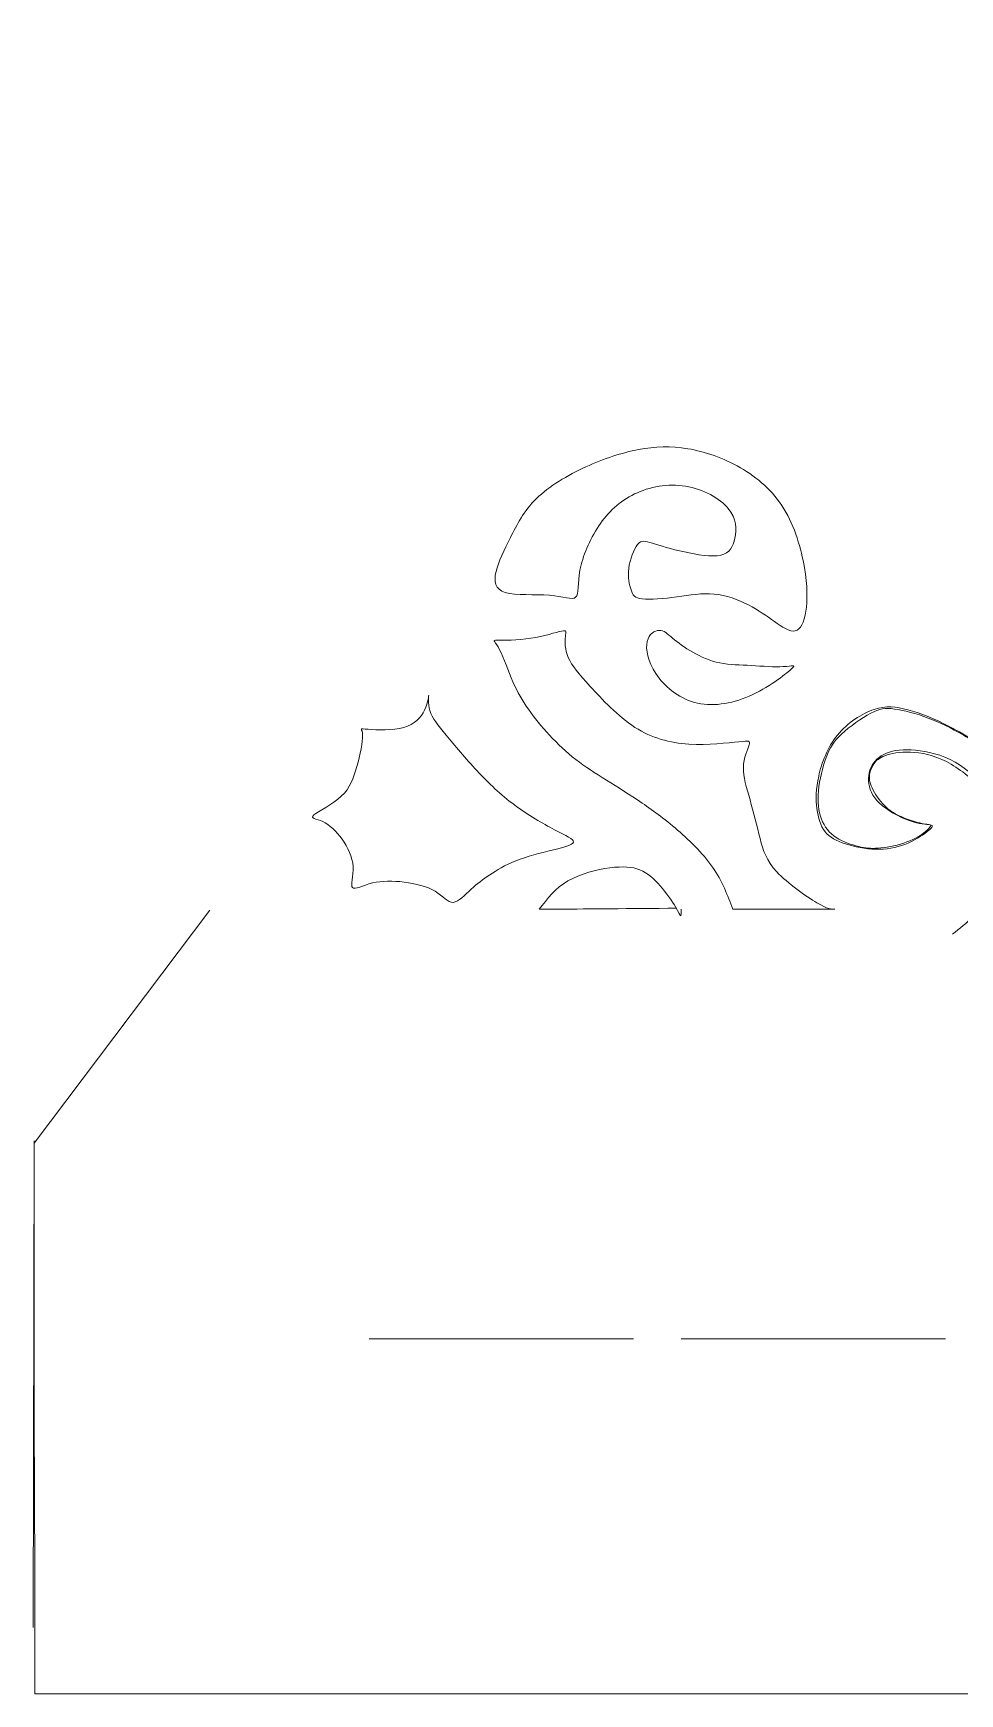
# Model space of a CAD drawing. Header units: millimetres. Extents: x -226 to 16, y -58 to 146.
# Drawn here: x -225.7 to -197.8, y -57.9 to -7.8 of the extents above; entities that cross this region are included whole.
import ezdxf
from ezdxf.lldxf.tags import DXFTag

# ---------------------------------------------------------------- set-up
doc = ezdxf.new("R2010")
doc.units = ezdxf.units.MM
doc.header["$MEASUREMENT"] = 0
doc.layers.add('Capa 1', color=7, linetype='Continuous')
tags = doc.linetypes.add('New Line45', pattern=[2.5, 0.5, -0.5, 1, -0.5]).pattern_tags.tags
tags[10:11] = [DXFTag(74, 4), DXFTag(75, 0), DXFTag(340, '0'), DXFTag(46, 1.0), DXFTag(50, 0.0), DXFTag(44, 0.0), DXFTag(45, 0.0)]
tags[8:9] = [DXFTag(74, 4), DXFTag(75, 0), DXFTag(340, '0'), DXFTag(46, 1.0), DXFTag(50, 0.0), DXFTag(44, 0.0), DXFTag(45, 0.0)]
tags[6:7] = [DXFTag(74, 4), DXFTag(75, 0), DXFTag(340, '0'), DXFTag(46, 1.0), DXFTag(50, 0.0), DXFTag(44, 0.0), DXFTag(45, 0.0)]
tags[4:5] = [DXFTag(74, 4), DXFTag(75, 0), DXFTag(340, '0'), DXFTag(46, 1.0), DXFTag(50, 0.0), DXFTag(44, 0.0), DXFTag(45, 0.0)]
tags = doc.linetypes.add('New Line46', pattern=[2.5, 0.5, -0.5, 1, -0.5]).pattern_tags.tags
tags[10:11] = [DXFTag(74, 4), DXFTag(75, 0), DXFTag(340, '0'), DXFTag(46, 1.0), DXFTag(50, 0.0), DXFTag(44, 0.0), DXFTag(45, 0.0)]
tags[8:9] = [DXFTag(74, 4), DXFTag(75, 0), DXFTag(340, '0'), DXFTag(46, 1.0), DXFTag(50, 0.0), DXFTag(44, 0.0), DXFTag(45, 0.0)]
tags[6:7] = [DXFTag(74, 4), DXFTag(75, 0), DXFTag(340, '0'), DXFTag(46, 1.0), DXFTag(50, 0.0), DXFTag(44, 0.0), DXFTag(45, 0.0)]
tags[4:5] = [DXFTag(74, 4), DXFTag(75, 0), DXFTag(340, '0'), DXFTag(46, 1.0), DXFTag(50, 0.0), DXFTag(44, 0.0), DXFTag(45, 0.0)]

msp = doc.modelspace()

# ---------------------------------------------------------------- linework, layer by layer
at = {"layer": 'Capa 1', "color": 1, "lineweight": 20}
for points, knots in [([(-225.6692, 129.1394), (-225.6692, 129.1394), (-225.6692, 136.1807), (-225.6692, 136.1807), (-225.6692, 136.1807), (-225.6692, 136.1807), (-225.6692, 142.1497), (-225.6692, 142.1497), (-225.6692, 142.1497), (-225.6692, 142.1497), (-225.6692, 145.9659), (-225.6692, 145.9659), (-225.6692, 145.9659), (-225.6692, 145.9659), (-107.8198, 145.9659), (-107.8198, 145.9659), (-107.8198, 145.9659), (-107.8198, 145.9659), (-107.8198, 142.1497), (-107.8198, 142.1497), (-107.8198, 142.1497), (-107.8198, 142.1497), (-107.7221, 134.8823), (-107.7221, 134.8823), (-107.7221, 134.8823), (-107.7221, 134.8823), (16.1929, 134.8634), (16.1929, 134.8634), (16.1929, 134.8634), (16.1929, 134.8634), (16.1929, -47.4026), (16.1929, -47.4026), (16.1929, -47.4026), (16.1929, -47.4026), (-107.9229, -47.0851), (-107.9229, -47.0851), (-107.9229, -47.0851), (-107.9229, -47.0851), (-107.8198, -54.2656), (-107.8198, -54.2656), (-107.8198, -54.2656), (-107.8198, -54.2656), (-107.8198, -57.9157), (-107.8198, -57.9157), (-107.8198, -57.9157), (-107.8198, -57.9157), (-225.6692, -57.9157), (-225.6692, -57.9157), (-225.6692, -57.9157), (-225.6692, -57.9157), (-225.6692, -54.2656), (-225.6692, -54.2656), (-225.6692, -54.2656), (-225.6692, -54.2656), (-225.6937, -49.5902), (-225.6937, -49.5902), (-225.6937, -49.5902), (-225.6937, -49.5902), (-225.6937, -41.2306), (-225.6937, -41.2306)], [0, 0, 0, 0, 0.0625, 0.0625, 0.0625, 0.0625, 0.125, 0.125, 0.125, 0.125, 0.1875, 0.1875, 0.1875, 0.1875, 0.25, 0.25, 0.25, 0.25, 0.3125, 0.3125, 0.3125, 0.3125, 0.375, 0.375, 0.375, 0.375, 0.4375, 0.4375, 0.4375, 0.4375, 0.5, 0.5, 0.5, 0.5, 0.5625, 0.5625, 0.5625, 0.5625, 0.625, 0.625, 0.625, 0.625, 0.6875, 0.6875, 0.6875, 0.6875, 0.75, 0.75, 0.75, 0.75, 0.8125, 0.8125, 0.8125, 0.8125, 0.875, 0.875, 0.875, 0.875, 1, 1, 1, 1]), ([(-211.4881, -24.6933), (-211.175, -24.789), (-210.5837, -24.7368), (-210.1575, -24.7716), (-210.1575, -24.7716), (-209.7314, -24.8064), (-209.4705, -24.9281), (-209.3662, -24.8324), (-209.3662, -24.8324), (-209.2618, -24.7368), (-209.314, -24.4238), (-209.2357, -24.015), (-209.2357, -24.015), (-209.1574, -23.6063), (-208.9487, -23.1018), (-208.6704, -22.6844), (-208.6704, -22.6844), (-208.3921, -22.267), (-208.0443, -21.9365), (-207.592, -21.7191), (-207.592, -21.7191), (-207.1398, -21.5017), (-206.5832, -21.3973), (-206.0528, -21.4843), (-206.0528, -21.4843), (-205.5223, -21.5713), (-205.0179, -21.8496), (-204.7657, -22.1539), (-204.7657, -22.1539), (-204.5135, -22.4583), (-204.5135, -22.7888), (-204.5657, -23.0497), (-204.5657, -23.0497), (-204.6178, -23.3106), (-204.7222, -23.5019), (-204.9918, -23.5628), (-204.9918, -23.5628), (-205.2614, -23.6237), (-205.6962, -23.5541), (-206.0876, -23.4671), (-206.0876, -23.4671), (-206.4789, -23.3802), (-206.8267, -23.2758), (-207.0528, -23.2062), (-207.0528, -23.2062), (-207.2789, -23.1366), (-207.3834, -23.1019), (-207.4964, -23.241), (-207.4964, -23.241), (-207.6095, -23.3802), (-207.7312, -23.6932), (-207.766, -23.9628), (-207.766, -23.9628), (-207.8008, -24.2324), (-207.7485, -24.4585), (-207.6964, -24.615), (-207.6964, -24.615), (-207.6442, -24.7716), (-207.592, -24.8586), (-207.3573, -24.8846), (-207.3573, -24.8846), (-207.1224, -24.9107), (-206.705, -24.876), (-206.3137, -24.8238), (-206.3137, -24.8238), (-205.9223, -24.7716), (-205.5571, -24.7021), (-205.1918, -24.7368), (-205.1918, -24.7368), (-204.8266, -24.7716), (-204.4613, -24.9107), (-204.157, -25.0672), (-204.157, -25.0672), (-203.8526, -25.2238), (-203.609, -25.3978), (-203.3743, -25.563), (-203.3743, -25.563), (-203.1395, -25.7282), (-202.9133, -25.8848), (-202.7481, -25.85), (-202.7481, -25.85), (-202.5829, -25.8152), (-202.4785, -25.5891), (-202.4263, -25.2585), (-202.4263, -25.2585), (-202.3741, -24.9281), (-202.3741, -24.4933), (-202.4698, -23.9367), (-202.4698, -23.9367), (-202.5654, -23.3801), (-202.7568, -22.7018), (-203.0873, -22.1626), (-203.0873, -22.1626), (-203.4177, -21.6234), (-203.8873, -21.2235), (-204.4004, -20.9277), (-204.4004, -20.9277), (-204.9135, -20.6321), (-205.4701, -20.4407), (-205.9832, -20.3537), (-205.9832, -20.3537), (-206.4963, -20.2668), (-206.9659, -20.2842), (-207.4703, -20.3798), (-207.4703, -20.3798), (-207.9747, -20.4755), (-208.5138, -20.6495), (-209.0618, -20.9017), (-209.0618, -20.9017), (-209.6096, -21.1539), (-210.1663, -21.4843), (-210.5489, -21.8582), (-210.5489, -21.8582), (-210.9315, -22.2322), (-211.1402, -22.6497), (-211.3315, -23.0323), (-211.3315, -23.0323), (-211.5229, -23.415), (-211.6968, -23.7628), (-211.7664, -24.0584), (-211.7664, -24.0584), (-211.8359, -24.3542), (-211.8012, -24.5977), (-211.4881, -24.6933)], [0, 0, 0, 0, 0.03125, 0.03125, 0.03125, 0.03125, 0.0625, 0.0625, 0.0625, 0.0625, 0.09375, 0.09375, 0.09375, 0.09375, 0.125, 0.125, 0.125, 0.125, 0.15625, 0.15625, 0.15625, 0.15625, 0.1875, 0.1875, 0.1875, 0.1875, 0.21875, 0.21875, 0.21875, 0.21875, 0.25, 0.25, 0.25, 0.25, 0.28125, 0.28125, 0.28125, 0.28125, 0.3125, 0.3125, 0.3125, 0.3125, 0.34375, 0.34375, 0.34375, 0.34375, 0.375, 0.375, 0.375, 0.375, 0.40625, 0.40625, 0.40625, 0.40625, 0.4375, 0.4375, 0.4375, 0.4375, 0.46875, 0.46875, 0.46875, 0.46875, 0.5, 0.5, 0.5, 0.5, 0.53125, 0.53125, 0.53125, 0.53125, 0.5625, 0.5625, 0.5625, 0.5625, 0.59375, 0.59375, 0.59375, 0.59375, 0.625, 0.625, 0.625, 0.625, 0.65625, 0.65625, 0.65625, 0.65625, 0.6875, 0.6875, 0.6875, 0.6875, 0.71875, 0.71875, 0.71875, 0.71875, 0.75, 0.75, 0.75, 0.75, 0.78125, 0.78125, 0.78125, 0.78125, 0.8125, 0.8125, 0.8125, 0.8125, 0.84375, 0.84375, 0.84375, 0.84375, 0.875, 0.875, 0.875, 0.875, 0.90625, 0.90625, 0.90625, 0.90625, 0.9375, 0.9375, 0.9375, 0.9375, 1, 1, 1, 1]), ([(-204.6307, -34.248), (-204.7872, -33.8214), (-204.9438, -33.3947), (-205.2395, -32.9726), (-205.2395, -32.9726), (-205.5352, -32.5507), (-205.97, -32.1332), (-206.37, -31.794), (-206.37, -31.794), (-206.7701, -31.4548), (-207.1353, -31.194), (-207.5006, -30.9504), (-207.5006, -30.9504), (-207.8658, -30.707), (-208.2311, -30.4809), (-208.5615, -30.2722), (-208.5615, -30.2722), (-208.892, -30.0635), (-209.1877, -29.8721), (-209.466, -29.646), (-209.466, -29.646), (-209.7443, -29.4199), (-210.0051, -29.159), (-210.2399, -28.8981), (-210.2399, -28.8981), (-210.4748, -28.6372), (-210.6835, -28.3764), (-210.8574, -28.1154), (-210.8574, -28.1154), (-211.0313, -27.8545), (-211.1705, -27.5937), (-211.3096, -27.2632), (-211.3096, -27.2632), (-211.4488, -26.9327), (-211.5879, -26.5327), (-211.701, -26.3326), (-211.701, -26.3326), (-211.814, -26.1326), (-211.901, -26.1326), (-211.727, -26.1326), (-211.727, -26.1326), (-211.5531, -26.1326), (-211.1183, -26.1326), (-210.7183, -26.0717), (-210.7183, -26.0717), (-210.3182, -26.0108), (-209.9529, -25.8891), (-209.7877, -25.8543), (-209.7877, -25.8543), (-209.6225, -25.8195), (-209.6573, -25.8718), (-209.6747, -26.0195), (-209.6747, -26.0195), (-209.6921, -26.1674), (-209.6921, -26.411), (-209.5878, -26.6544), (-209.5878, -26.6544), (-209.4834, -26.8979), (-209.2747, -27.1415), (-208.9268, -27.5241), (-208.9268, -27.5241), (-208.5789, -27.9067), (-208.0919, -28.4285), (-207.5788, -28.759), (-207.5788, -28.759), (-207.0657, -29.0894), (-206.5266, -29.2286), (-205.9527, -29.2634), (-205.9527, -29.2634), (-205.3787, -29.2982), (-204.7699, -29.2286), (-204.4481, -29.1938), (-204.4481, -29.1938), (-204.1263, -29.159), (-204.0915, -29.159), (-204.135, -29.2895), (-204.135, -29.2895), (-204.1785, -29.42), (-204.3002, -29.6808), (-204.3089, -29.9678), (-204.3089, -29.9678), (-204.3176, -30.2548), (-204.2132, -30.5678), (-204.1089, -30.9418), (-204.1089, -30.9418), (-204.0045, -31.3158), (-203.9002, -31.7505), (-203.8046, -32.1158), (-203.8046, -32.1158), (-203.7089, -32.4811), (-203.6219, -32.7768), (-203.3002, -33.1205), (-203.3002, -33.1205), (-202.9784, -33.4643), (-202.4217, -33.8561), (-202.0913, -34.0521), (-202.0913, -34.0521), (-201.7608, -34.248), (-201.6564, -34.248), (-201.5521, -34.248)], [0, 0, 0, 0, 0.0384615, 0.0384615, 0.0384615, 0.0384615, 0.0769231, 0.0769231, 0.0769231, 0.0769231, 0.1153846, 0.1153846, 0.1153846, 0.1153846, 0.1538462, 0.1538462, 0.1538462, 0.1538462, 0.1923077, 0.1923077, 0.1923077, 0.1923077, 0.2307692, 0.2307692, 0.2307692, 0.2307692, 0.2692308, 0.2692308, 0.2692308, 0.2692308, 0.3076923, 0.3076923, 0.3076923, 0.3076923, 0.3461538, 0.3461538, 0.3461538, 0.3461538, 0.3846154, 0.3846154, 0.3846154, 0.3846154, 0.4230769, 0.4230769, 0.4230769, 0.4230769, 0.4615385, 0.4615385, 0.4615385, 0.4615385, 0.5, 0.5, 0.5, 0.5, 0.5384615, 0.5384615, 0.5384615, 0.5384615, 0.5769231, 0.5769231, 0.5769231, 0.5769231, 0.6153846, 0.6153846, 0.6153846, 0.6153846, 0.6538462, 0.6538462, 0.6538462, 0.6538462, 0.6923077, 0.6923077, 0.6923077, 0.6923077, 0.7307692, 0.7307692, 0.7307692, 0.7307692, 0.7692308, 0.7692308, 0.7692308, 0.7692308, 0.8076923, 0.8076923, 0.8076923, 0.8076923, 0.8461538, 0.8461538, 0.8461538, 0.8461538, 0.8846154, 0.8846154, 0.8846154, 0.8846154, 0.9230769, 0.9230769, 0.9230769, 0.9230769, 1, 1, 1, 1]), ([(-207.2094, -26.1717), (-207.2616, -26.4066), (-207.192, -26.7718), (-206.9485, -27.1371), (-206.9485, -27.1371), (-206.705, -27.5023), (-206.2875, -27.8676), (-205.7831, -28.0067), (-205.7831, -28.0067), (-205.2787, -28.1459), (-204.6874, -28.0589), (-204.1309, -27.8153), (-204.1309, -27.8153), (-203.5742, -27.5718), (-203.0525, -27.1719), (-202.8699, -27.0066), (-202.8699, -27.0066), (-202.6872, -26.8413), (-202.8437, -26.9109), (-203.1046, -26.9283), (-203.1046, -26.9283), (-203.3656, -26.9457), (-203.7308, -26.9109), (-204.07, -26.8935), (-204.07, -26.8935), (-204.4092, -26.8761), (-204.7222, -26.8761), (-205.0179, -26.8153), (-205.0179, -26.8153), (-205.3135, -26.7544), (-205.5918, -26.6327), (-205.8354, -26.4935), (-205.8354, -26.4935), (-206.0788, -26.3544), (-206.2875, -26.1978), (-206.4441, -26.0674), (-206.4441, -26.0674), (-206.6006, -25.937), (-206.705, -25.8325), (-206.8442, -25.8325), (-206.8442, -25.8325), (-206.9833, -25.8325), (-207.1572, -25.937), (-207.2094, -26.1717)], [0, 0, 0, 0, 0.0833333, 0.0833333, 0.0833333, 0.0833333, 0.1666667, 0.1666667, 0.1666667, 0.1666667, 0.25, 0.25, 0.25, 0.25, 0.3333333, 0.3333333, 0.3333333, 0.3333333, 0.4166667, 0.4166667, 0.4166667, 0.4166667, 0.5, 0.5, 0.5, 0.5, 0.5833333, 0.5833333, 0.5833333, 0.5833333, 0.6666667, 0.6666667, 0.6666667, 0.6666667, 0.75, 0.75, 0.75, 0.75, 0.8333333, 0.8333333, 0.8333333, 0.8333333, 1, 1, 1, 1]), ([(-213.0576, -34.0388), (-213.2229, -34.0475), (-213.362, -33.8469), (-213.6056, -33.7031), (-213.6056, -33.7031), (-213.849, -33.5595), (-214.1969, -33.4725), (-214.536, -33.429), (-214.536, -33.429), (-214.8752, -33.3855), (-215.2057, -33.3855), (-215.4927, -33.455), (-215.4927, -33.455), (-215.7796, -33.5246), (-216.0232, -33.6638), (-216.0928, -33.5942), (-216.0928, -33.5942), (-216.1623, -33.5246), (-216.0579, -33.2464), (-216.0754, -32.9594), (-216.0754, -32.9594), (-216.0927, -32.6724), (-216.2319, -32.3767), (-216.4058, -32.1332), (-216.4058, -32.1332), (-216.5798, -31.8898), (-216.7884, -31.6984), (-216.9885, -31.6027), (-216.9885, -31.6027), (-217.1885, -31.5071), (-217.3798, -31.5071), (-217.258, -31.4027), (-217.258, -31.4027), (-217.1363, -31.2983), (-216.7015, -31.0896), (-216.4319, -30.8374), (-216.4319, -30.8374), (-216.1623, -30.5853), (-216.0579, -30.2895), (-215.9623, -29.9416), (-215.9623, -29.9416), (-215.8666, -29.5938), (-215.7796, -29.1938), (-215.7884, -28.9938), (-215.7884, -28.9938), (-215.797, -28.7938), (-215.9014, -28.7938), (-215.7101, -28.8111), (-215.7101, -28.8111), (-215.5187, -28.8286), (-215.0318, -28.8633), (-214.6752, -28.7937), (-214.6752, -28.7937), (-214.3186, -28.7242), (-214.0925, -28.5503), (-213.9621, -28.3242), (-213.9621, -28.3242), (-213.8316, -28.0981), (-213.7969, -27.8197), (-213.7969, -27.8023), (-213.7969, -27.8023), (-213.7969, -27.7849), (-213.8316, -28.0285), (-213.7621, -28.2546), (-213.7621, -28.2546), (-213.6925, -28.4807), (-213.5186, -28.6894), (-213.2664, -28.9937), (-213.2664, -28.9937), (-213.0142, -29.2982), (-212.6837, -29.6982), (-212.3359, -30.0721), (-212.3359, -30.0721), (-211.988, -30.4461), (-211.6227, -30.7939), (-211.214, -31.0983), (-211.214, -31.0983), (-210.8052, -31.4027), (-210.353, -31.6636), (-210.0052, -31.8462), (-210.0052, -31.8462), (-209.6573, -32.0288), (-209.4137, -32.1332), (-209.4312, -32.2202), (-209.4312, -32.2202), (-209.4485, -32.3072), (-209.7269, -32.3767), (-210.0748, -32.4637), (-210.0748, -32.4637), (-210.4226, -32.5507), (-210.84, -32.655), (-211.1705, -32.7854), (-211.1705, -32.7854), (-211.5009, -32.9159), (-211.7445, -33.0724), (-211.9532, -33.2116), (-211.9532, -33.2116), (-212.1619, -33.3508), (-212.3358, -33.4725), (-212.5184, -33.6423), (-212.5184, -33.6423), (-212.701, -33.8122), (-212.8924, -34.0301), (-213.0576, -34.0388)], [0, 0, 0, 0, 0.037037, 0.037037, 0.037037, 0.037037, 0.0740741, 0.0740741, 0.0740741, 0.0740741, 0.1111111, 0.1111111, 0.1111111, 0.1111111, 0.1481481, 0.1481481, 0.1481481, 0.1481481, 0.1851852, 0.1851852, 0.1851852, 0.1851852, 0.2222222, 0.2222222, 0.2222222, 0.2222222, 0.2592593, 0.2592593, 0.2592593, 0.2592593, 0.2962963, 0.2962963, 0.2962963, 0.2962963, 0.3333333, 0.3333333, 0.3333333, 0.3333333, 0.3703704, 0.3703704, 0.3703704, 0.3703704, 0.4074074, 0.4074074, 0.4074074, 0.4074074, 0.4444444, 0.4444444, 0.4444444, 0.4444444, 0.4814815, 0.4814815, 0.4814815, 0.4814815, 0.5185185, 0.5185185, 0.5185185, 0.5185185, 0.5555556, 0.5555556, 0.5555556, 0.5555556, 0.5925926, 0.5925926, 0.5925926, 0.5925926, 0.6296296, 0.6296296, 0.6296296, 0.6296296, 0.6666667, 0.6666667, 0.6666667, 0.6666667, 0.7037037, 0.7037037, 0.7037037, 0.7037037, 0.7407407, 0.7407407, 0.7407407, 0.7407407, 0.7777778, 0.7777778, 0.7777778, 0.7777778, 0.8148148, 0.8148148, 0.8148148, 0.8148148, 0.8518519, 0.8518519, 0.8518519, 0.8518519, 0.8888889, 0.8888889, 0.8888889, 0.8888889, 0.9259259, 0.9259259, 0.9259259, 0.9259259, 1, 1, 1, 1]), ([(-198.004, -35.003), (-197.5691, -34.6552), (-197.1343, -34.3073), (-196.8387, -33.9247), (-196.8387, -33.9247), (-196.543, -33.5421), (-196.3864, -33.1246), (-196.3429, -32.6897), (-196.3429, -32.6897), (-196.2995, -32.2549), (-196.369, -31.8028), (-196.5951, -31.3245), (-196.5951, -31.3245), (-196.8212, -30.8462), (-197.2039, -30.3417), (-197.6126, -30.0199), (-197.6126, -30.0199), (-198.0213, -29.6982), (-198.4562, -29.559), (-198.8388, -29.4894), (-198.8388, -29.4894), (-199.2214, -29.4199), (-199.552, -29.4199), (-199.8129, -29.4808), (-199.8129, -29.4808), (-200.0737, -29.5417), (-200.265, -29.6634), (-200.3868, -29.8373), (-200.3868, -29.8373), (-200.5085, -30.0112), (-200.5608, -30.2374), (-200.5259, -30.4635), (-200.5259, -30.4635), (-200.4911, -30.6896), (-200.3694, -30.9157), (-200.1172, -31.1244), (-200.1172, -31.1244), (-199.865, -31.3331), (-199.4824, -31.5244), (-199.1954, -31.6114), (-199.1954, -31.6114), (-198.9084, -31.6984), (-198.717, -31.6809), (-198.6475, -31.707), (-198.6475, -31.707), (-198.5779, -31.7332), (-198.6301, -31.8027), (-198.778, -31.9158), (-198.778, -31.9158), (-198.9258, -32.0288), (-199.1693, -32.1854), (-199.4389, -32.2897), (-199.4389, -32.2897), (-199.7085, -32.3941), (-200.0042, -32.4463), (-200.3173, -32.4376), (-200.3173, -32.4376), (-200.6303, -32.4289), (-200.9608, -32.3594), (-201.2304, -32.2724), (-201.2304, -32.2724), (-201.4999, -32.1854), (-201.7087, -32.081), (-201.8478, -31.907), (-201.8478, -31.907), (-201.987, -31.7332), (-202.0565, -31.4896), (-202.0913, -31.2113), (-202.0913, -31.2113), (-202.1261, -30.9331), (-202.1261, -30.6201), (-202.0391, -30.2287), (-202.0391, -30.2287), (-201.9522, -29.8374), (-201.7783, -29.3677), (-201.4739, -28.9937), (-201.4739, -28.9937), (-201.1695, -28.6198), (-200.7347, -28.3416), (-200.3694, -28.2198), (-200.3694, -28.2198), (-200.0042, -28.0981), (-199.7085, -28.1328), (-199.3519, -28.2284), (-199.3519, -28.2284), (-198.9954, -28.3241), (-198.5779, -28.4807), (-198.0822, -28.7415), (-198.0822, -28.7415), (-197.5866, -29.0025), (-197.0125, -29.3677), (-196.3516, -29.8199), (-196.3516, -29.8199), (-195.6907, -30.2722), (-194.9428, -30.8114), (-194.3514, -31.2636), (-194.3514, -31.2636), (-193.7601, -31.7158), (-193.3252, -32.081), (-192.9339, -32.4027), (-192.9339, -32.4027), (-192.5425, -32.7245), (-192.1947, -33.0029), (-191.8207, -33.3032), (-191.8207, -33.3032), (-191.4468, -33.6034), (-191.0468, -33.9257), (-190.7163, -34.1692), (-190.7163, -34.1692), (-190.3858, -34.4128), (-190.125, -34.5774), (-189.9858, -34.6859), (-189.9858, -34.6859), (-189.8466, -34.7944), (-189.8292, -34.8465), (-189.8118, -34.8987)], [0, 0, 0, 0, 0.0333333, 0.0333333, 0.0333333, 0.0333333, 0.0666667, 0.0666667, 0.0666667, 0.0666667, 0.1, 0.1, 0.1, 0.1, 0.1333333, 0.1333333, 0.1333333, 0.1333333, 0.1666667, 0.1666667, 0.1666667, 0.1666667, 0.2, 0.2, 0.2, 0.2, 0.2333333, 0.2333333, 0.2333333, 0.2333333, 0.2666667, 0.2666667, 0.2666667, 0.2666667, 0.3, 0.3, 0.3, 0.3, 0.3333333, 0.3333333, 0.3333333, 0.3333333, 0.3666667, 0.3666667, 0.3666667, 0.3666667, 0.4, 0.4, 0.4, 0.4, 0.4333333, 0.4333333, 0.4333333, 0.4333333, 0.4666667, 0.4666667, 0.4666667, 0.4666667, 0.5, 0.5, 0.5, 0.5, 0.5333333, 0.5333333, 0.5333333, 0.5333333, 0.5666667, 0.5666667, 0.5666667, 0.5666667, 0.6, 0.6, 0.6, 0.6, 0.6333333, 0.6333333, 0.6333333, 0.6333333, 0.6666667, 0.6666667, 0.6666667, 0.6666667, 0.7, 0.7, 0.7, 0.7, 0.7333333, 0.7333333, 0.7333333, 0.7333333, 0.7666667, 0.7666667, 0.7666667, 0.7666667, 0.8, 0.8, 0.8, 0.8, 0.8333333, 0.8333333, 0.8333333, 0.8333333, 0.8666667, 0.8666667, 0.8666667, 0.8666667, 0.9, 0.9, 0.9, 0.9, 0.9333333, 0.9333333, 0.9333333, 0.9333333, 1, 1, 1, 1]), ([(-197.6044, -34.679), (-197.3491, -34.4276), (-197.0939, -34.1761), (-196.8836, -33.8446), (-196.8836, -33.8446), (-196.6734, -33.5131), (-196.5082, -33.1014), (-196.4676, -32.668), (-196.4676, -32.668), (-196.427, -32.2347), (-196.5111, -31.7796), (-196.6261, -31.4341), (-196.6261, -31.4341), (-196.7411, -31.0885), (-196.887, -30.8525), (-197.1532, -30.5781), (-197.1532, -30.5781), (-197.4194, -30.3037), (-197.8058, -29.9909), (-198.188, -29.7942), (-198.188, -29.7942), (-198.5701, -29.5977), (-198.9479, -29.5173), (-199.2716, -29.5052), (-199.2716, -29.5052), (-199.5952, -29.4931), (-199.8644, -29.5494), (-200.0413, -29.6161), (-200.0413, -29.6161), (-200.218, -29.6828), (-200.3024, -29.7601), (-200.3662, -29.8486), (-200.3662, -29.8486), (-200.4299, -29.9372), (-200.4732, -30.037), (-200.4964, -30.1414), (-200.4964, -30.1414), (-200.5196, -30.2458), (-200.5228, -30.3546), (-200.4563, -30.5192), (-200.4563, -30.5192), (-200.3898, -30.6838), (-200.2535, -30.9041), (-200.1122, -31.0616), (-200.1122, -31.0616), (-199.9709, -31.2192), (-199.8245, -31.3141), (-199.6709, -31.3953), (-199.6709, -31.3953), (-199.5172, -31.4764), (-199.3563, -31.5439), (-199.1846, -31.5936), (-199.1846, -31.5936), (-199.0128, -31.6433), (-198.8302, -31.6751), (-198.7389, -31.6911), (-198.7389, -31.6911), (-198.6475, -31.707), (-198.6475, -31.707), (-198.6693, -31.7418), (-198.6693, -31.7418), (-198.691, -31.7766), (-198.7345, -31.8462), (-198.8664, -31.9433), (-198.8664, -31.9433), (-198.9982, -32.0405), (-199.2186, -32.1651), (-199.4751, -32.252), (-199.4751, -32.252), (-199.7316, -32.3391), (-200.0245, -32.3883), (-200.2479, -32.4045), (-200.2479, -32.4045), (-200.4713, -32.4206), (-200.6253, -32.4035), (-200.8336, -32.3529), (-200.8336, -32.3529), (-201.0418, -32.3023), (-201.3041, -32.2183), (-201.5102, -32.0833), (-201.5102, -32.0833), (-201.7163, -31.9483), (-201.866, -31.7623), (-201.9564, -31.5262), (-201.9564, -31.5262), (-202.0468, -31.2902), (-202.0778, -31.004), (-202.0463, -30.671), (-202.0463, -30.671), (-202.0147, -30.3382), (-201.9207, -29.9585), (-201.8149, -29.6711), (-201.8149, -29.6711), (-201.7091, -29.3837), (-201.5915, -29.1888), (-201.3486, -28.9623), (-201.3486, -28.9623), (-201.1058, -28.7358), (-200.7376, -28.4778), (-200.4688, -28.3359), (-200.4688, -28.3359), (-200.1999, -28.194), (-200.0304, -28.1682), (-199.7526, -28.2066), (-199.7526, -28.2066), (-199.4749, -28.2449), (-199.089, -28.3474), (-198.7355, -28.4787), (-198.7355, -28.4787), (-198.382, -28.6102), (-198.0609, -28.7705), (-197.669, -28.9988), (-197.669, -28.9988), (-197.2772, -29.2272), (-196.8144, -29.5236), (-196.4149, -29.79), (-196.4149, -29.79), (-196.0153, -30.0564), (-195.679, -30.2929), (-195.3914, -30.4988), (-195.3914, -30.4988), (-195.1038, -30.7048), (-194.8649, -30.8803), (-194.5806, -31.0963), (-194.5806, -31.0963), (-194.2963, -31.3125), (-193.9666, -31.5693), (-193.5921, -31.8691), (-193.5921, -31.8691), (-193.2175, -32.1689), (-192.7981, -32.5118), (-192.4479, -32.796), (-192.4479, -32.796), (-192.0978, -33.0804), (-191.8168, -33.306), (-191.5398, -33.5251), (-191.5398, -33.5251), (-191.2627, -33.7442), (-190.9895, -33.9567), (-190.7922, -34.1061), (-190.7922, -34.1061), (-190.5948, -34.2556), (-190.4732, -34.342), (-190.3516, -34.4284)], [0, 0, 0, 0, 0.027027, 0.027027, 0.027027, 0.027027, 0.0540541, 0.0540541, 0.0540541, 0.0540541, 0.0810811, 0.0810811, 0.0810811, 0.0810811, 0.1081081, 0.1081081, 0.1081081, 0.1081081, 0.1351351, 0.1351351, 0.1351351, 0.1351351, 0.1621622, 0.1621622, 0.1621622, 0.1621622, 0.1891892, 0.1891892, 0.1891892, 0.1891892, 0.2162162, 0.2162162, 0.2162162, 0.2162162, 0.2432432, 0.2432432, 0.2432432, 0.2432432, 0.2702703, 0.2702703, 0.2702703, 0.2702703, 0.2972973, 0.2972973, 0.2972973, 0.2972973, 0.3243243, 0.3243243, 0.3243243, 0.3243243, 0.3513514, 0.3513514, 0.3513514, 0.3513514, 0.3783784, 0.3783784, 0.3783784, 0.3783784, 0.4054054, 0.4054054, 0.4054054, 0.4054054, 0.4324324, 0.4324324, 0.4324324, 0.4324324, 0.4594595, 0.4594595, 0.4594595, 0.4594595, 0.4864865, 0.4864865, 0.4864865, 0.4864865, 0.5135135, 0.5135135, 0.5135135, 0.5135135, 0.5405405, 0.5405405, 0.5405405, 0.5405405, 0.5675676, 0.5675676, 0.5675676, 0.5675676, 0.5945946, 0.5945946, 0.5945946, 0.5945946, 0.6216216, 0.6216216, 0.6216216, 0.6216216, 0.6486486, 0.6486486, 0.6486486, 0.6486486, 0.6756757, 0.6756757, 0.6756757, 0.6756757, 0.7027027, 0.7027027, 0.7027027, 0.7027027, 0.7297297, 0.7297297, 0.7297297, 0.7297297, 0.7567568, 0.7567568, 0.7567568, 0.7567568, 0.7837838, 0.7837838, 0.7837838, 0.7837838, 0.8108108, 0.8108108, 0.8108108, 0.8108108, 0.8378378, 0.8378378, 0.8378378, 0.8378378, 0.8648649, 0.8648649, 0.8648649, 0.8648649, 0.8918919, 0.8918919, 0.8918919, 0.8918919, 0.9189189, 0.9189189, 0.9189189, 0.9189189, 0.9459459, 0.9459459, 0.9459459, 0.9459459, 1, 1, 1, 1]), ([(-210.4619, -34.248), (-210.2184, -33.93), (-209.9749, -33.6121), (-209.601, -33.3922), (-209.601, -33.3922), (-209.227, -33.1724), (-208.7226, -33.0507), (-208.3313, -32.9985), (-208.3313, -32.9985), (-207.9399, -32.9463), (-207.6616, -32.9637), (-207.4269, -33.0594), (-207.4269, -33.0594), (-207.192, -33.1551), (-207.0007, -33.3289), (-206.8181, -33.54), (-206.8181, -33.54), (-206.6354, -33.7512), (-206.4615, -33.9997), (-206.3572, -34.1735), (-206.3572, -34.1735), (-206.2528, -34.3475), (-206.218, -34.447), (-206.2006, -34.447), (-206.2006, -34.447), (-206.1832, -34.447), (-206.1832, -34.3475), (-206.1832, -34.2977), (-206.1832, -34.2977), (-206.1832, -34.248), (-206.1832, -34.248), (-206.1832, -34.248)], [0, 0, 0, 0, 0.1111111, 0.1111111, 0.1111111, 0.1111111, 0.2222222, 0.2222222, 0.2222222, 0.2222222, 0.3333333, 0.3333333, 0.3333333, 0.3333333, 0.4444444, 0.4444444, 0.4444444, 0.4444444, 0.5555556, 0.5555556, 0.5555556, 0.5555556, 0.6666667, 0.6666667, 0.6666667, 0.6666667, 0.7777778, 0.7777778, 0.7777778, 0.7777778, 1, 1, 1, 1]), ([(-220.3893, -34.2795), (-220.3893, -34.2795), (-225.6856, -41.3005), (-225.6856, -41.3005), (-225.6856, -41.3005), (-225.6856, -41.3005), (-225.7182, -55.9119), (-225.7182, -55.9119)], [0, 0, 0, 0, 0.3333333, 0.3333333, 0.3333333, 0.3333333, 1, 1, 1, 1]), ([(-206.3315, -34.2171), (-207.7083, -34.2274), (-209.0851, -34.2377), (-209.7735, -34.2428), (-209.7735, -34.2428), (-210.4619, -34.248), (-210.4619, -34.248), (-210.4619, -34.248)], [0, 0, 0, 0, 0.3333333, 0.3333333, 0.3333333, 0.3333333, 1, 1, 1, 1])]:
    msp.add_open_spline(points, degree=3, knots=knots, dxfattribs=at)
msp.add_open_spline([(-201.5521, -34.248), (-202.5783, -34.248), (-203.6045, -34.248), (-204.6307, -34.248)], degree=3, dxfattribs=at)
at = {"layer": 'Capa 1', "color": 177, "linetype": 'New Line46', "lineweight": 20}
msp.add_open_spline([(-215.5923, -47.2114), (-215.5923, -47.2114), (-207.6226, -47.2114), (-207.6226, -47.2114)], degree=3, dxfattribs=at)
at = {"layer": 'Capa 1', "color": 177, "linetype": 'New Line45', "lineweight": 20}
msp.add_open_spline([(-206.1806, -47.2114), (-206.1806, -47.2114), (-198.2108, -47.2114), (-198.2108, -47.2114)], degree=3, dxfattribs=at)

doc.saveas('drawing.dxf')
